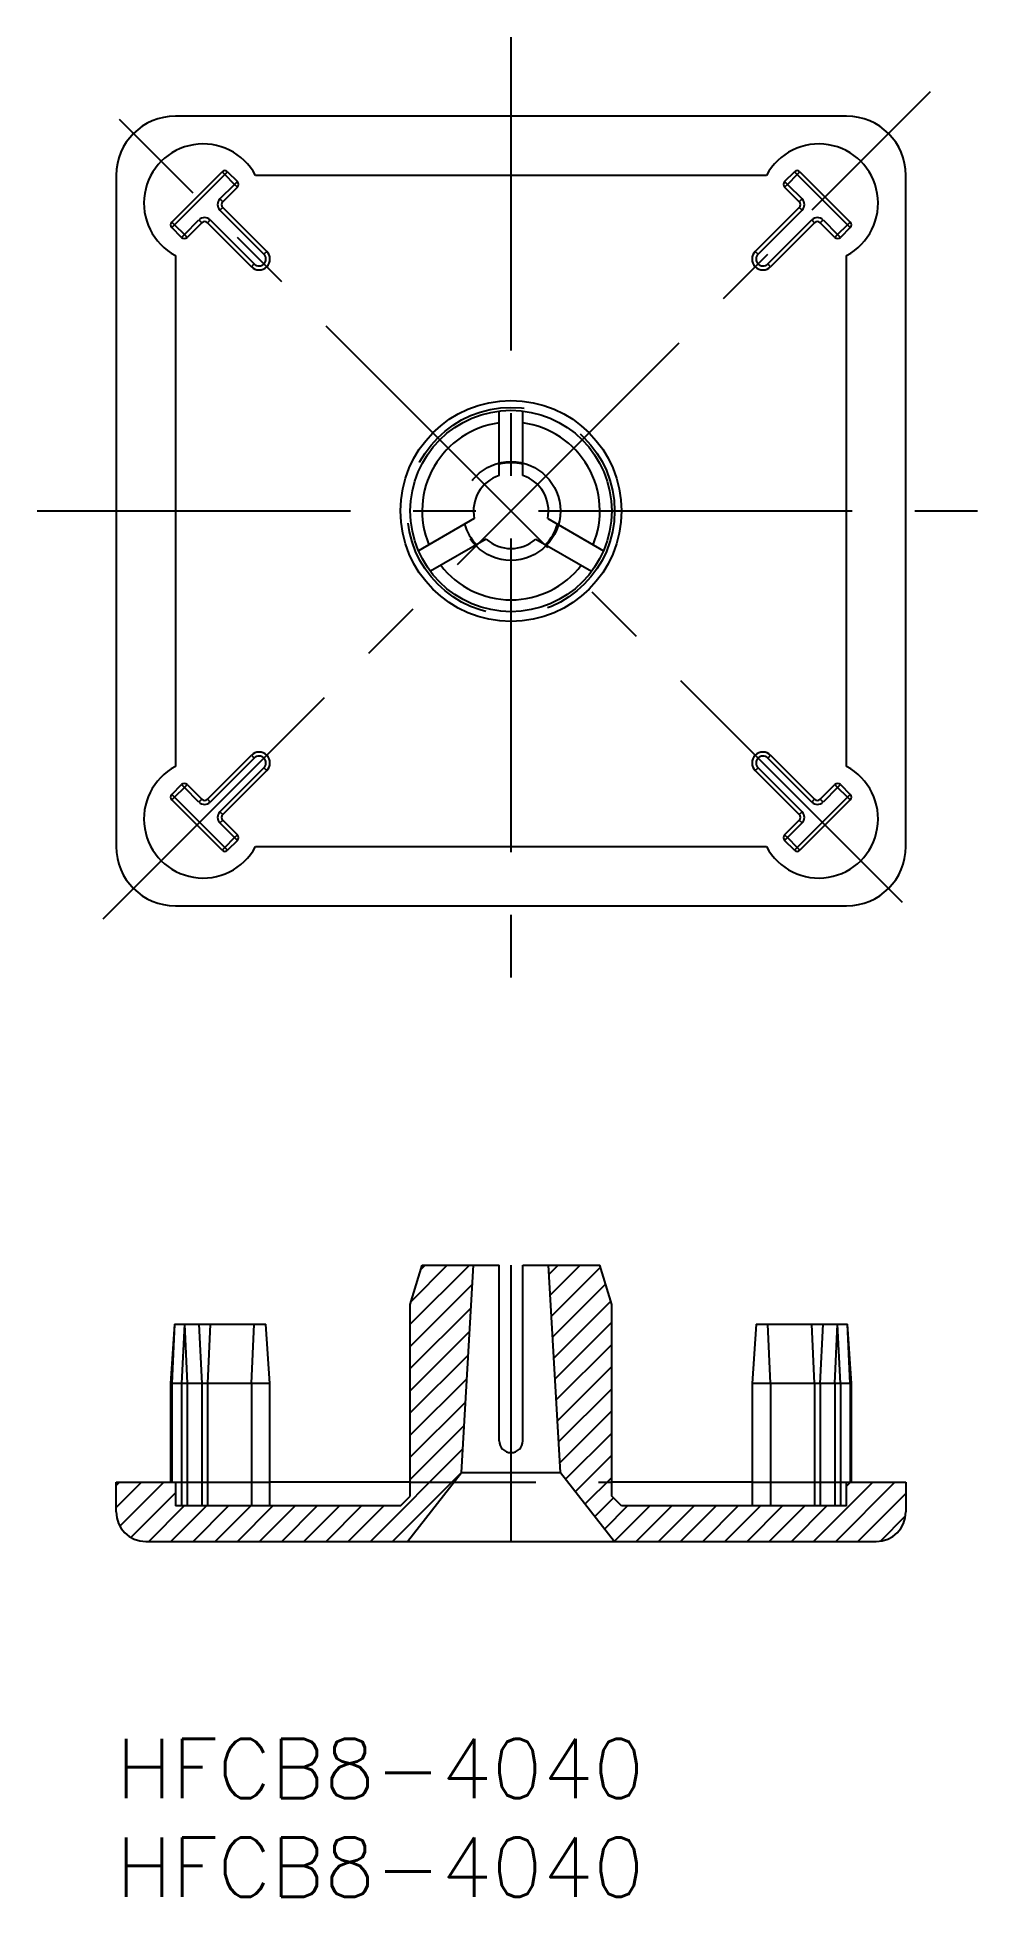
# Model space of a CAD drawing. Extents: x -4 to 44, y -8 to 86.2.
import ezdxf

# ---------------------------------------------------------------- set-up
doc = ezdxf.new("R2010")
doc.units = 0
doc.header["$LTSCALE"] = 0.5
doc.linetypes.add('CENTER', pattern=[50.8, 31.75, -6.35, 6.35, -6.35])
doc.linetypes.add('DASHED', pattern=[19.05, 12.7, -6.35])
doc.layers.get('0').update_dxf_attribs({"linetype": 'CONTINUOUS'})
for name, color, linetype in [('MSM_CENTER', 1, 'CENTER'), ('MSM_CONTINUOUS', 7, 'CONTINUOUS'), ('MSM_DASHED', 4, 'DASHED'), ('MSM_NARROW', 5, 'CONTINUOUS'), ('MSM_PART_NUMBER', 7, 'CONTINUOUS')]:
    doc.layers.add(name, color=color, linetype=linetype)
doc.styles.get("Standard").update_dxf_attribs({"font": 'txt.shx', "height": 3, "bigfont": 'bigfont.shx'})

# ---------------------------------------------------------------- blocks, each defined once
blk = doc.blocks.new('*U3')
at = {"layer": 'MSM_PART_NUMBER'}
blk.add_text('HFCB8-4040', height=3, dxfattribs=at).set_placement((0, -3))
blk = doc.blocks.new('*U4')
at = {"layer": 'MSM_PART_NUMBER'}
blk.add_text('HFCB8-4040', height=3, dxfattribs=at).set_placement((0, -8))
blk = doc.blocks.new('*X6')
at = {"color": 0}
for p, q in [((14.9, 21.003), (17.897, 24)), ((14.954, 22.179), (16.774, 24)), ((15.435, 23.783), (15.652, 24)), ((21.926, 23.539), (22.387, 24)), ((21.987, 22.477), (23.51, 24)), ((22.048, 21.415), (24.531, 23.898)), ((14.9, 19.88), (18.044, 23.025)), ((22.108, 20.354), (24.79, 23.035)), ((14.9, 18.758), (17.976, 21.834)), ((22.169, 19.292), (25.049, 22.171)), ((22.23, 18.23), (25.1, 21.1)), ((14.9, 17.635), (17.908, 20.644)), ((22.29, 17.168), (25.1, 19.978)), ((14.9, 16.513), (17.84, 19.453)), ((22.351, 16.106), (25.1, 18.855)), ((14.9, 15.39), (17.772, 18.262)), ((14.9, 14.268), (17.704, 17.072)), ((22.412, 15.044), (25.1, 17.733)), ((22.472, 13.983), (25.1, 16.61)), ((14.9, 13.145), (17.636, 15.881)), ((22.769, 13.157), (25.1, 15.488)), ((12.877, 10), (17.568, 14.691)), ((23.263, 12.528), (25.1, 14.365)), ((14, 10), (17.5, 13.5)), ((23.757, 11.9), (25.1, 13.242)), ((0, 11.716), (1.284, 13)), ((0, 12.838), (0.162, 13)), ((0.185, 10.778), (2.407, 13)), ((0.738, 10.208), (3, 12.471)), ((35.328, 10), (38.328, 13)), ((36.45, 10), (39.45, 13)), ((37, 12.795), (37.205, 13)), ((37.573, 10), (40, 12.427)), ((1.652, 10), (3.452, 11.8)), ((2.774, 10), (4.574, 11.8)), ((3.897, 10), (5.697, 11.8)), ((5.02, 10), (6.82, 11.8)), ((6.142, 10), (7.942, 11.8)), ((7.265, 10), (9.065, 11.8)), ((8.387, 10), (10.187, 11.8)), ((9.51, 10), (11.31, 11.8)), ((10.632, 10), (12.432, 11.8)), ((11.755, 10), (13.555, 11.8)), ((24.251, 11.271), (25.19, 12.21)), ((24.745, 10.643), (25.903, 11.8)), ((25.239, 10.014), (27.025, 11.8)), ((26.348, 10), (28.148, 11.8)), ((27.47, 10), (29.27, 11.8)), ((28.593, 10), (30.393, 11.8)), ((29.715, 10), (31.515, 11.8)), ((30.838, 10), (32.638, 11.8)), ((31.96, 10), (33.76, 11.8)), ((33.083, 10), (34.883, 11.8)), ((34.205, 10), (36.005, 11.8)), ((38.71, 10.015), (39.985, 11.29))]:
    blk.add_line(p, q, dxfattribs=at)

msp = doc.modelspace()

# ---------------------------------------------------------------- linework, layer by layer
at = {"layer": 'MSM_CENTER'}
for p, q in [((20, 86.197), (20, 38.197)), ((-0.664, 41.532), (41.243, 83.439)), ((39.828, 42.368), (0.172, 82.025)), ((-4, 62.197), (44, 62.197))]:
    msp.add_line(p, q, dxfattribs=at)
at = {"layer": 'MSM_CONTINUOUS'}
for p, q in [((37, 82.197), (3, 82.197)), ((0, 79.197), (0, 45.197)), ((2.817, 76.834), (5.363, 79.379)), ((5.504, 79.238), (2.959, 76.692)), ((5.504, 79.238), (5.363, 79.379)), ((5.646, 79.379), (5.504, 79.238)), ((5.999, 78.743), (5.504, 79.238)), ((5.646, 79.379), (6.141, 78.885)), ((32.943, 79.197), (7.057, 79.197)), ((33.859, 78.885), (34.354, 79.379)), ((34.496, 79.238), (34.001, 78.743)), ((34.496, 79.238), (34.354, 79.379)), ((34.496, 79.238), (34.637, 79.379)), ((37.041, 76.692), (34.496, 79.238)), ((34.637, 79.379), (37.183, 76.834)), ((40, 45.197), (40, 79.197)), ((5.257, 78.001), (5.999, 78.743)), ((6.141, 78.602), (5.398, 77.859)), ((6.141, 78.885), (5.999, 78.743)), ((6.141, 78.602), (5.999, 78.743)), ((34.001, 78.743), (33.859, 78.885)), ((34.001, 78.743), (33.859, 78.602)), ((34.602, 77.859), (33.859, 78.602)), ((34.001, 78.743), (34.743, 78.001)), ((5.398, 77.859), (5.257, 78.001)), ((5.398, 77.576), (5.257, 77.435)), ((7.484, 75.208), (5.257, 77.435)), ((5.398, 77.576), (7.626, 75.349)), ((32.374, 75.349), (34.602, 77.576)), ((34.743, 77.435), (32.516, 75.208)), ((34.743, 78.001), (34.602, 77.859)), ((34.743, 77.435), (34.602, 77.576)), ((2.959, 76.692), (2.817, 76.834)), ((2.959, 76.692), (2.817, 76.551)), ((3.312, 76.056), (2.817, 76.551)), ((2.959, 76.692), (3.454, 76.198)), ((3.454, 76.198), (4.196, 76.94)), ((4.338, 76.799), (3.595, 76.056)), ((4.196, 76.94), (4.338, 76.799)), ((4.762, 76.94), (4.62, 76.799)), ((6.848, 74.571), (4.62, 76.799)), ((4.762, 76.94), (6.989, 74.713)), ((33.011, 74.713), (35.238, 76.94)), ((35.38, 76.799), (33.152, 74.571)), ((35.38, 76.799), (35.238, 76.94)), ((35.662, 76.799), (35.804, 76.94)), ((36.405, 76.056), (35.662, 76.799)), ((35.804, 76.94), (36.546, 76.198)), ((36.546, 76.198), (37.041, 76.692)), ((37.183, 76.551), (36.688, 76.056)), ((37.041, 76.692), (37.183, 76.834)), ((37.183, 76.551), (37.041, 76.692)), ((3.454, 76.198), (3.312, 76.056)), ((3.454, 76.198), (3.595, 76.056)), ((36.405, 76.056), (36.546, 76.198)), ((36.688, 76.056), (36.546, 76.198)), ((3, 75.14), (3, 49.254)), ((6.848, 74.571), (6.989, 74.713)), ((7.626, 75.349), (7.484, 75.208)), ((32.374, 75.349), (32.516, 75.208)), ((33.152, 74.571), (33.011, 74.713)), ((37, 49.254), (37, 75.14)), ((19.4, 64), (19.4, 67.261)), ((20.6, 64), (20.6, 67.261)), ((18.139, 61.815), (15.314, 60.184)), ((21.861, 61.815), (24.686, 60.184)), ((18.739, 60.776), (15.914, 59.145)), ((21.261, 60.776), (24.086, 59.145)), ((4.62, 47.595), (6.848, 49.822)), ((6.989, 49.681), (4.762, 47.454)), ((5.257, 46.959), (7.484, 49.186)), ((7.626, 49.045), (5.398, 46.817)), ((6.848, 49.822), (6.989, 49.681)), ((7.626, 49.045), (7.484, 49.186)), ((32.374, 49.045), (32.516, 49.186)), ((34.602, 46.817), (32.374, 49.045)), ((32.516, 49.186), (34.743, 46.959)), ((33.152, 49.822), (33.011, 49.681)), ((35.238, 47.454), (33.011, 49.681)), ((33.152, 49.822), (35.38, 47.595)), ((2.817, 47.843), (3.312, 48.338)), ((3.454, 48.196), (2.959, 47.701)), ((3.312, 48.338), (3.454, 48.196)), ((3.595, 48.338), (3.454, 48.196)), ((4.196, 47.454), (3.454, 48.196)), ((3.595, 48.338), (4.338, 47.595)), ((35.662, 47.595), (36.405, 48.338)), ((36.546, 48.196), (35.804, 47.454)), ((36.546, 48.196), (36.405, 48.338)), ((36.546, 48.196), (36.688, 48.338)), ((37.041, 47.701), (36.546, 48.196)), ((36.688, 48.338), (37.183, 47.843)), ((2.817, 47.843), (2.959, 47.701)), ((2.959, 47.701), (2.817, 47.56)), ((5.363, 45.014), (2.817, 47.56)), ((2.959, 47.701), (5.504, 45.156)), ((4.338, 47.595), (4.196, 47.454)), ((4.62, 47.595), (4.762, 47.454)), ((34.496, 45.156), (37.041, 47.701)), ((37.183, 47.56), (34.637, 45.014)), ((35.238, 47.454), (35.38, 47.595)), ((35.804, 47.454), (35.662, 47.595)), ((37.041, 47.701), (37.183, 47.843)), ((37.041, 47.701), (37.183, 47.56)), ((5.257, 46.959), (5.398, 46.817)), ((5.257, 46.393), (5.398, 46.534)), ((5.999, 45.651), (5.257, 46.393)), ((5.398, 46.534), (6.141, 45.792)), ((33.859, 45.792), (34.602, 46.534)), ((34.743, 46.393), (34.001, 45.651)), ((34.602, 46.817), (34.743, 46.959)), ((34.602, 46.534), (34.743, 46.393)), ((5.504, 45.156), (5.999, 45.651)), ((6.141, 45.509), (5.646, 45.014)), ((5.999, 45.651), (6.141, 45.792)), ((5.999, 45.651), (6.141, 45.509)), ((33.859, 45.792), (34.001, 45.651)), ((33.859, 45.509), (34.001, 45.651)), ((34.354, 45.014), (33.859, 45.509)), ((34.001, 45.651), (34.496, 45.156)), ((5.504, 45.156), (5.363, 45.014)), ((5.504, 45.156), (5.646, 45.014)), ((7.057, 45.197), (32.943, 45.197)), ((34.354, 45.014), (34.496, 45.156)), ((34.496, 45.156), (34.637, 45.014)), ((3, 42.197), (37, 42.197)), ((14.9, 22), (15.5, 24)), ((15.5, 24), (19.4, 24)), ((17.5, 13.5), (18.1, 24)), ((19.4, 15.1), (19.4, 24)), ((20, 24), (20, 10)), ((20.6, 24), (21.9, 24)), ((20.6, 15.1), (20.6, 24)), ((21.9, 24), (24.5, 24)), ((22.5, 13.5), (21.9, 24)), ((25.1, 22), (24.5, 24)), ((14.9, 12.3), (14.9, 22)), ((25.1, 13), (25.1, 22)), ((2.959, 21), (2.759, 18)), ((2.959, 21), (2.817, 18)), ((2.959, 21), (3.454, 21)), ((3.454, 21), (3.312, 18)), ((3.454, 21), (3.595, 18)), ((3.454, 21), (4.196, 21)), ((4.196, 21), (4.338, 18)), ((4.196, 21), (4.762, 21)), ((4.762, 21), (4.62, 18)), ((4.762, 21), (6.989, 21)), ((6.848, 18), (6.989, 21)), ((6.989, 21), (7.587, 21)), ((7.787, 18), (7.587, 21)), ((32.413, 21), (32.213, 18)), ((32.413, 21), (33.011, 21)), ((33.152, 18), (33.011, 21)), ((33.011, 21), (35.238, 21)), ((35.38, 18), (35.238, 21)), ((35.238, 21), (35.804, 21)), ((35.662, 18), (35.804, 21)), ((35.804, 21), (36.546, 21)), ((36.405, 18), (36.546, 21)), ((36.688, 18), (36.546, 21)), ((36.546, 21), (37.041, 21)), ((37.241, 18), (37.041, 21)), ((37.183, 18), (37.041, 21)), ((2.759, 18), (2.759, 13)), ((2.817, 18), (2.759, 18)), ((3.312, 18), (2.817, 18)), ((2.817, 18), (2.817, 13)), ((3.312, 18), (3.312, 11.8)), ((3.595, 18), (3.312, 18)), ((3.595, 18), (3.595, 11.8)), ((4.338, 18), (3.595, 18)), ((4.338, 18), (4.338, 11.8)), ((4.62, 18), (4.338, 18)), ((4.62, 18), (4.62, 11.8)), ((6.848, 18), (4.62, 18)), ((6.848, 18), (6.848, 11.8)), ((7.787, 18), (6.848, 18)), ((7.787, 11.8), (7.787, 18)), ((32.213, 18), (32.213, 11.8)), ((33.152, 18), (32.213, 18)), ((33.152, 18), (33.152, 11.8)), ((35.38, 18), (33.152, 18)), ((35.38, 18), (35.38, 11.8)), ((35.662, 18), (35.38, 18)), ((35.662, 18), (35.662, 11.8)), ((36.405, 18), (35.662, 18)), ((36.405, 18), (36.405, 11.8)), ((36.688, 18), (36.405, 18)), ((36.688, 18), (36.688, 11.8)), ((37.183, 18), (36.688, 18)), ((37.241, 18), (37.183, 18)), ((37.183, 18), (37.183, 13)), ((37.241, 13), (37.241, 18)), ((14.75, 10), (17.5, 13.5)), ((17.5, 13.5), (22.5, 13.5)), ((22.5, 13.5), (25.25, 10)), ((0, 11.5), (0, 13)), ((0, 13), (3, 13)), ((3, 13), (3, 11.8)), ((14.9, 13), (7.787, 13)), ((14.4, 11.8), (14.9, 12.3)), ((32.213, 13), (25.1, 13)), ((25.1, 12.3), (25.1, 13)), ((25.6, 11.8), (25.1, 12.3)), ((37, 11.8), (37, 13)), ((37, 13), (40, 13)), ((40, 13), (40, 11.5)), ((14.4, 11.8), (3, 11.8)), ((37, 11.8), (25.6, 11.8)), ((1.5, 10), (38.5, 10))]:
    msp.add_line(p, q, dxfattribs=at)
for radius in [5.6, 5.1]:
    msp.add_circle((20, 62.197), radius, dxfattribs=at)
for centre, radius, start, end in [((3, 79.197), 3, 90, 180), ((37, 79.197), 3, 360, 90), ((4.408, 77.789), 3, 27.99742, 242.00258), ((35.592, 77.789), 3, 297.99742, 152.00258), ((5.504, 79.238), 0.2, 45, 135), ((34.496, 79.238), 0.2, 45, 135), ((5.999, 78.743), 0.2, 315, 45), ((34.001, 78.743), 0.2, 135, 225), ((5.54, 77.718), 0.4, 135, 225), ((5.54, 77.718), 0.2, 135, 225), ((34.46, 77.718), 0.2, 315, 45), ((34.46, 77.718), 0.4, 315, 45), ((2.959, 76.692), 0.2, 135, 225), ((4.479, 76.657), 0.4, 45, 135), ((4.479, 76.657), 0.2, 45, 135), ((35.521, 76.657), 0.4, 45, 135), ((35.521, 76.657), 0.2, 45, 135), ((37.041, 76.692), 0.2, 315, 45), ((3.454, 76.198), 0.2, 225, 315), ((36.546, 76.198), 0.2, 225, 315), ((7.237, 74.96), 0.55, 225, 45), ((7.237, 74.96), 0.35, 225, 45), ((32.763, 74.96), 0.55, 135, 315), ((32.763, 74.96), 0.35, 135, 315), ((20, 62.197), 4.5, 97.66226, 202.33774), ((20, 62.197), 4.5, 337.66226, 82.33774), ((20, 62.197), 2.443, 75.78188, 104.21812), ((20, 62.197), 1.9, 108.40848, 191.59152), ((20, 62.197), 1.9, 348.40848, 71.59152), ((20, 62.197), 2.443, 195.78188, 224.21812), ((20, 62.197), 2.443, 315.78188, 344.21812), ((20, 62.197), 1.9, 228.40848, 311.59152), ((20, 62.197), 4.5, 217.66226, 322.33774), ((7.237, 49.434), 0.55, 315, 135), ((32.763, 49.434), 0.55, 45, 225), ((4.408, 46.605), 3, 117.99742, 332.00258), ((7.237, 49.434), 0.35, 315, 135), ((32.763, 49.434), 0.35, 45, 225), ((35.592, 46.605), 3, 207.99742, 62.00258), ((3.454, 48.196), 0.2, 45, 135), ((36.546, 48.196), 0.2, 45, 135), ((2.959, 47.701), 0.2, 135, 225), ((4.479, 47.736), 0.4, 225, 315), ((4.479, 47.736), 0.2, 225, 315), ((35.521, 47.736), 0.4, 225, 315), ((35.521, 47.736), 0.2, 225, 315), ((37.041, 47.701), 0.2, 315, 45), ((5.54, 46.676), 0.4, 135, 225), ((5.54, 46.676), 0.2, 135, 225), ((34.46, 46.676), 0.2, 315, 45), ((34.46, 46.676), 0.4, 315, 45), ((5.999, 45.651), 0.2, 315, 45), ((34.001, 45.651), 0.2, 135, 225), ((3, 45.197), 3, 180, 270), ((5.504, 45.156), 0.2, 225, 315), ((34.496, 45.156), 0.2, 225, 315), ((37, 45.197), 3, 270, 360), ((20, 15.1), 0.6, 180, 0), ((1.5, 11.5), 1.5, 180, 270), ((38.5, 11.5), 1.5, 270, 0)]:
    msp.add_arc(centre, radius, start, end, dxfattribs=at)
at = {"layer": 'MSM_DASHED'}
for p, q in [((3, 13), (7.787, 13)), ((14.9, 13), (25.1, 13)), ((32.213, 13), (37, 13))]:
    msp.add_line(p, q, dxfattribs=at)
for radius in [5.25, 2.5]:
    msp.add_circle((20, 62.197), radius, dxfattribs=at)

# ---------------------------------------------------------------- block references
at = {"layer": 'MSM_CONTINUOUS'}
for name in ['*U3', '*U4']:
    msp.add_blockref(name, (0, 0), dxfattribs=at)
at = {"layer": 'MSM_NARROW', "linetype": 'CONTINUOUS'}
msp.add_blockref('*X6', (0, 0), dxfattribs=at)

doc.saveas('drawing.dxf')
